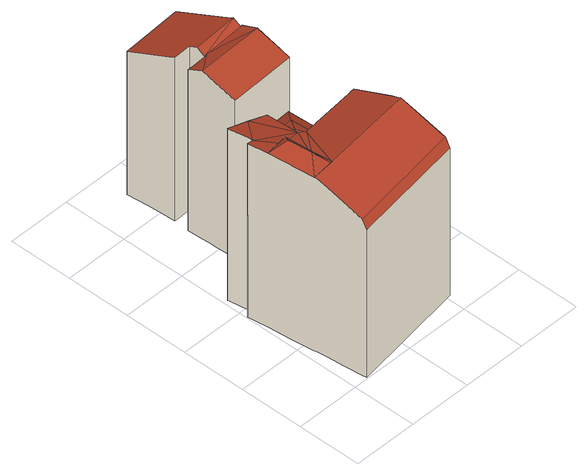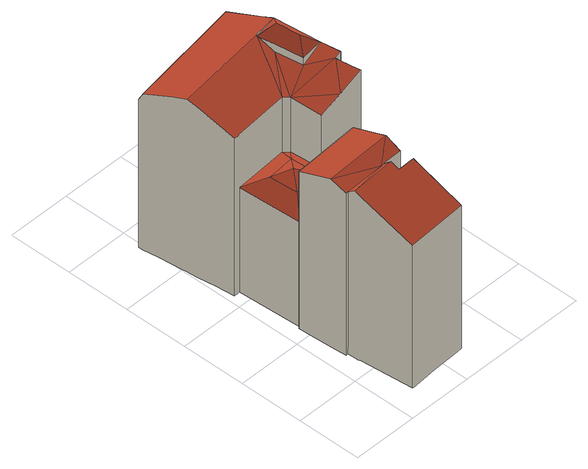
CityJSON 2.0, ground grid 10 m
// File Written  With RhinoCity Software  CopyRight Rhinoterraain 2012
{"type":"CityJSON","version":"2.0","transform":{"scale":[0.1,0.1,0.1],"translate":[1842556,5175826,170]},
"CityObjects":{
"building1":{"type":"Building","attributes":{"name":"inconnu","Volume":16164.22,"Profile":"IGN","MILLESIME":2015,"ZMIN":170,"ADRESSE":"8 Place des Terreaux;8 Rue Sainte Catherine","NOMCOMMUNE":"LYON 1ER","NOMOFFICIE":"Lyon 1er Arrondissement","CODE_INSEE":69381,"CODE_DGI":"381000AT0059","SURFTOIT":609,"NBMAIS":0,"NIVMAIS":-9999,"MAISDATMIN":-9999,"MAISDATMAX":-9999,"NBAPP":23,"NIVAPP":6,"APPDATMIN":1900,"APPDATMAX":1900,"NBCOMIN":5,"NIVCOMIN":1,"COMIDATMIN":-9999,"COMIDATMAX":1900,"NBDEP":2,"NIVDEP":6,"DEPDATMIN":1900,"DEPDATMAX":1900,"ZMINTOIT":187.9,"ZMAXTOIT":201.6,"ZMOYTOIT":196},"children":["building1-1"]},
"building1-1":{"type":"BuildingPart","attributes":{"measuredHeight":31.54},"parents":["building1"],"geometry":[{"type":"Solid","lod":"2","boundaries":[[[[0,1,2,3]],[[4,5,6,7,8,9,10]],[[11,0,3]],[[1,6,5]],[[12,13,6,1,0]],[[2,1,5,14]],[[15,16,17,18,19,20,21,22,23,11,3]],[[24,25,26,27,28]],[[27,26,29]],[[30,31,26,25]],[[26,31,29]],[[30,25,24]],[[32,33,34,35]],[[36,32,35]],[[37,33,32]],[[38,39,40,37,32]],[[39,38,41,42]],[[38,32,36]],[[38,36,41]],[[41,36,35]],[[41,35,34,42]],[[43,44,45]],[[43,46,47,48,44]],[[49,43,45]],[[50,51,45]],[[52,30,50,44]],[[44,50,45]],[[53,54,31,55,56,57,58,59]],[[60,61,62,27,54,53,63,64,65]],[[57,66,67,58]],[[51,27,62]],[[45,51,62]],[[10,9,8,68,69,70,71]],[[72,73,74,14,5,4,10,71]],[[75,2,14,74]],[[76,77,78,79,16,15,3,2,75]],[[80,81,82,83,19,18,17,16,79,84]],[[21,20,19,83,85,86,87]],[[23,22,21,87,88,89,90]],[[11,23,90,91,92,0]],[[93,94,95,13,12,0,92]],[[8,7,6,13,95,96,97,98,68]],[[99,100,66,57,56,55,31,30,52,101,102,103,104,105,106,107,108,109,110]],[[111,42,34,112]],[[113,114,39,42,111]],[[39,114,115,40]],[[116,117,118,119,120,121,122,123,65,64,63,53,59,58,67,124,125,126]],[[127,112,34,33,62,61,60,65,123]],[[128,129,130,131,46,43,49,40,115]],[[44,48,47,46,131,132,133,134,135]],[[136,101,52,44,135]],[[27,29,54]],[[67,66,100,137,124]],[[37,45,62,33]],[[40,49,45,37]],[[51,50,24,28,27]],[[50,30,24]],[[29,31,54]],[[119,118,117,116,126,125,124,137,100,99,110,109,108,107,106,105,104,103,102,101,136,135,134,133,132,131,130,129,128,115,114,113,111,112,127,123,122,121,120]],[[68,98,97,96,95,94,93,92,91,90,89,88,87,86,85,83,82,81,80,84,79,78,77,76,75,74,73,72,71,70,69]]]],"semantics":{"surfaces":[{"type":"RoofSurface"},{"type":"WallSurface"},{"type":"GroundSurface"}],"values":[[0,0,0,0,0,0,0,0,0,0,0,0,0,0,0,0,0,0,0,0,0,0,0,0,0,0,0,0,0,0,0,0,1,1,1,1,1,1,1,1,1,1,1,1,1,1,1,1,1,1,1,1,1,1,1,1,1,1,2,2]]}}]}
},
"vertices":[
[98,354,276],[105,355,277],[169,358,278],[168,370,286],[176,295,274],[174,334,288],[68,329,288],[69,308,281],[71,275,270],[74,275,270],[177,281,269],[97,365,286],[74,353,276],[67,353,276],[172,359,278],[167,380,281],[159,461,245],[157,461,245],[75,456,245],[63,455,245],[68,387,275],[69,377,280],[74,377,280],[96,378,280],[43,162,298],[28,142,315],[32,105,315],[52,91,296],[48,117,297],[52,88,294],[6,157,298],[14,84,298],[110,205,197],[92,171,176],[179,180,179],[153,208,197],[131,228,210],[84,178,175],[107,250,197],[79,275,178],[81,229,177],[150,253,197],[174,280,179],[46,229,281],[13,189,295],[84,178,268],[7,228,295],[8,222,295],[12,198,295],[81,229,268],[43,162,286],[48,117,284],[2,188,298],[197,107,296],[52,88,297],[15,81,297],[17,64,290],[23,9,267],[206,38,267],[200,84,287],[183,181,270],[179,180,270],[92,171,269],[197,111,295],[196,123,291],[189,181,270],[24,2,253],[206,30,253],[71,275,0],[73,275,0],[74,275,0],[177,281,0],[176,295,0],[174,334,0],[172,359,0],[169,358,0],[168,370,0],[168,375,0],[167,380,0],[159,461,0],[157,461,0],[116,458,0],[75,456,0],[63,455,0],[158,461,0],[66,421,0],[68,387,0],[69,377,0],[72,377,0],[74,377,0],[96,378,0],[97,365,0],[98,354,0],[74,353,0],[71,353,0],[67,353,0],[68,329,0],[69,318,0],[69,308,0],[23,9,0],[24,2,0],[2,188,0],[4,173,0],[6,157,0],[10,121,0],[14,84,0],[15,83,0],[15,81,0],[16,72,0],[17,64,0],[20,36,0],[174,280,0],[179,180,0],[127,277,0],[79,275,0],[81,229,0],[203,61,0],[200,84,0],[199,96,0],[197,107,0],[197,111,0],[196,123,0],[192,152,0],[189,181,0],[206,30,0],[206,34,0],[206,38,0],[183,181,0],[64,229,0],[46,229,0],[27,228,0],[7,228,0],[8,225,0],[8,222,0],[12,198,0],[13,189,0],[8,188,0],[115,16,0]
]}
